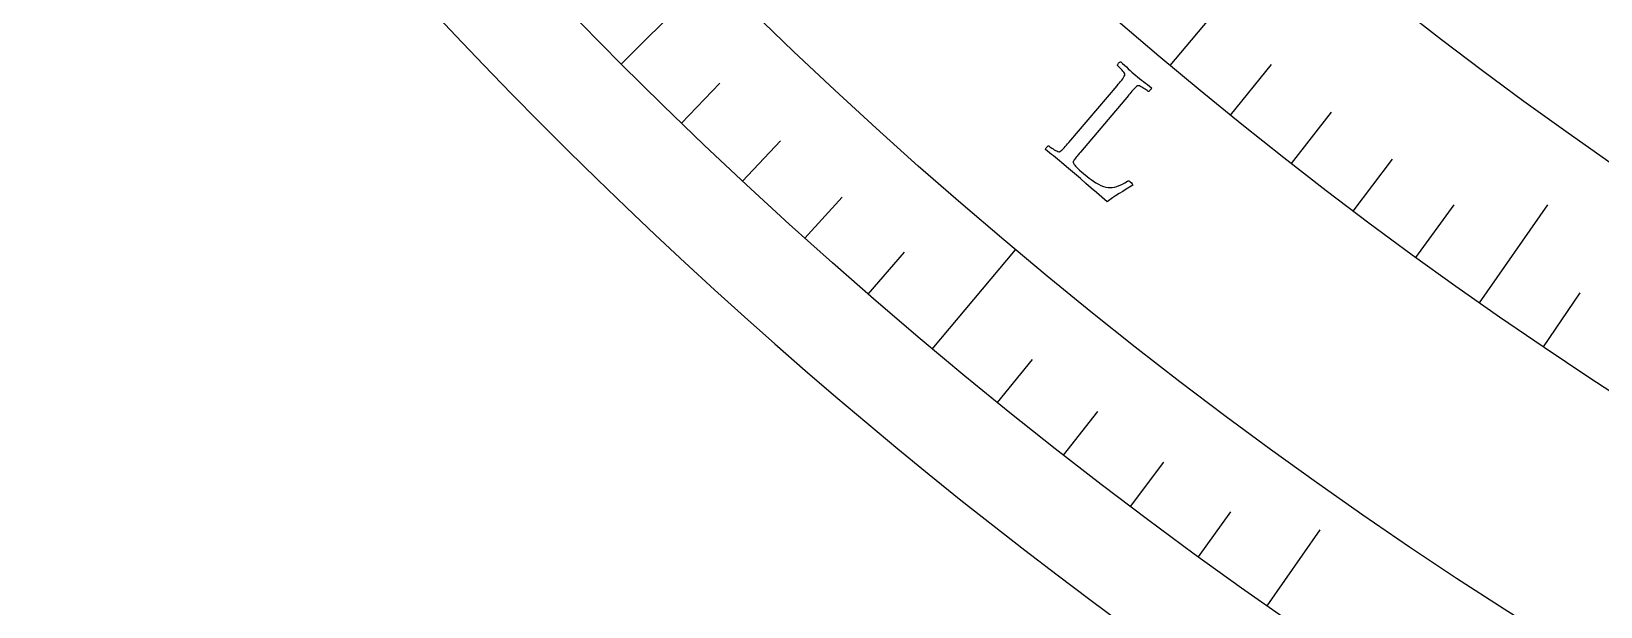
# Model space of a CAD drawing. Header units: millimetres. Extents: x -76 to 76, y -76 to 86.
# Drawn here: x -61.75 to -37.58, y -61.02 to -52.16 of the extents above; entities that cross this region are included whole.
import ezdxf

# ---------------------------------------------------------------- set-up
doc = ezdxf.new("R2010")
doc.units = ezdxf.units.MM
for name, color, linetype in [('CUT_OUTER', 1, 'Continuous'), ('ENGRAVE', 7, 'Continuous'), ('ENGRAVE_FINE', 8, 'Continuous'), ('TEXT', 5, 'Continuous')]:
    doc.layers.add(name, color=color, linetype=linetype)

msp = doc.modelspace()

# ---------------------------------------------------------------- linework, layer by layer
at = {"layer": 'CUT_OUTER'}
msp.add_arc((0.0001, -0.0001), 75.9999, 179.913117, 0.0001, dxfattribs=at)
at = {"layer": 'ENGRAVE'}
for points in [[(-44.2109, -52.6885), (-42.5988, -50.7673)], [(-52.6653, -52.6653), (-51.6577, -51.6577)], [(-39.4506, -56.3413), (-38.3957, -54.8347)], [(-47.8748, -57.055), (-46.5925, -55.5267)], [(-42.72, -61.0104), (-41.9026, -59.8432)]]:
    msp.add_lwpolyline(points, dxfattribs=at)
for radius in [74.48, 74.48, 72.485, 68.78, 68.78, 65.854, 60.42, 60.42, 57.228]:
    msp.add_circle((0, 0), radius, dxfattribs=at)
at = {"layer": 'ENGRAVE_FINE'}
for points in [[(-43.2847, -53.4521), (-42.6533, -52.6725)], [(-51.7382, -53.5764), (-51.1442, -52.9614)], [(-42.3452, -54.1994), (-41.7276, -53.4088)], [(-50.7952, -54.4712), (-50.2121, -53.8459)], [(-41.3928, -54.9302), (-40.7891, -54.129)], [(-49.8368, -55.3494), (-49.2647, -54.714)], [(-40.4279, -55.6442), (-39.8382, -54.8326)], [(-48.8633, -56.2108), (-48.3023, -55.5655)], [(-38.4613, -57.0212), (-37.9003, -56.1895)], [(-46.8718, -57.8818), (-46.3337, -57.2174)], [(-45.8545, -58.691), (-45.3281, -58.0173)], [(-44.8232, -59.4824), (-44.3086, -58.7995)], [(-43.7782, -60.2556), (-43.2757, -59.5639)]]:
    msp.add_lwpolyline(points, dxfattribs=at)
at = {"layer": 'TEXT'}
msp.add_lwpolyline([(-45.5927, -54.0226), (-45.5947, -54.025), (-45.5972, -54.0278), (-45.6, -54.0312), (-45.6034, -54.0352), (-45.6119, -54.0453), (-45.6217, -54.057), (-45.6328, -54.07), (-45.645, -54.0845), (-45.6574, -54.0995), (-45.669, -54.1141), (-45.6798, -54.1282), (-45.6898, -54.1419), (-45.698, -54.1543), (-45.7035, -54.1645), (-45.7062, -54.1725), (-45.7062, -54.1784), (-45.7006, -54.1944), (-45.6926, -54.21), (-45.6823, -54.2251), (-45.6695, -54.2398), (-45.6531, -54.2559), (-45.6321, -54.2753), (-45.6064, -54.298), (-45.5759, -54.3238), (-45.4594, -54.4214), (-45.4283, -54.4459), (-45.3943, -54.4699), (-45.3573, -54.4934), (-45.3175, -54.5164), (-45.2772, -54.5366), (-45.2388, -54.5518), (-45.2024, -54.5621), (-45.1679, -54.5673), (-45.1366, -54.5678), (-45.1038, -54.5651), (-45.0695, -54.5592), (-45.0337, -54.55), (-44.9959, -54.5367), (-44.9555, -54.5185), (-44.9125, -54.4952), (-44.867, -54.4668), (-44.859, -54.4641), (-44.8496, -54.4651), (-44.8389, -54.47), (-44.8268, -54.4786), (-44.81, -54.4938), (-44.7976, -54.5079), (-44.7897, -54.5211), (-44.7864, -54.5332), (-44.837, -54.5638), (-44.8893, -54.5951), (-44.9435, -54.6273), (-44.9995, -54.6601), (-45.0533, -54.6929), (-45.1014, -54.7247), (-45.1435, -54.7556), (-45.1797, -54.7855), (-45.2636, -54.7158), (-45.3467, -54.6456), (-45.429, -54.575), (-45.5104, -54.504), (-45.5943, -54.4307), (-45.6837, -54.3534), (-45.7788, -54.272), (-45.8795, -54.1865), (-45.9146, -54.1571), (-45.9482, -54.1296), (-45.9802, -54.1041), (-46.0108, -54.0805), (-46.0406, -54.0574), (-46.0707, -54.0335), (-46.1009, -54.0087), (-46.1313, -53.9831), (-46.1307, -53.9751), (-46.1275, -53.9665), (-46.1219, -53.9573), (-46.1137, -53.9476), (-46.1046, -53.9387), (-46.0961, -53.9319), (-46.0884, -53.9272), (-46.0813, -53.9247), (-46.0736, -53.931), (-46.0628, -53.9391), (-46.0491, -53.9491), (-46.0324, -53.961), (-46.0142, -53.9733), (-45.9958, -53.9846), (-45.9772, -53.9949), (-45.9585, -54.0042), (-45.9414, -54.0113), (-45.9275, -54.0152), (-45.9171, -54.0158), (-45.9099, -54.0131), (-45.8947, -54.0028), (-45.8789, -53.9899), (-45.8624, -53.9744), (-45.8453, -53.9562), (-45.8276, -53.9364), (-45.8094, -53.9156), (-45.7907, -53.8939), (-45.7714, -53.8713), (-45.03, -52.9988), (-45.0108, -52.976), (-44.9922, -52.9538), (-44.9744, -52.9322), (-44.9572, -52.911), (-44.9417, -52.8908), (-44.9287, -52.8718), (-44.9183, -52.8539), (-44.9105, -52.8373), (-44.9083, -52.829), (-44.9102, -52.8186), (-44.9162, -52.8061), (-44.9264, -52.7913), (-44.939, -52.7755), (-44.9523, -52.7598), (-44.9663, -52.7441), (-44.981, -52.7285), (-44.995, -52.7142), (-45.0068, -52.7025), (-45.0163, -52.6934), (-45.0235, -52.6868), (-45.0221, -52.6795), (-45.0186, -52.6712), (-45.0132, -52.6618), (-45.0057, -52.6514), (-44.9974, -52.6419), (-44.9893, -52.6348), (-44.9813, -52.6303), (-44.9736, -52.6284), (-44.9439, -52.6556), (-44.9146, -52.6828), (-44.8856, -52.7099), (-44.857, -52.7368), (-44.8285, -52.7634), (-44.7999, -52.7894), (-44.7712, -52.8147), (-44.7424, -52.8394), (-44.7126, -52.8643), (-44.6828, -52.8885), (-44.6531, -52.9119), (-44.6234, -52.9346), (-44.5934, -52.9573), (-44.5629, -52.9806), (-44.5319, -53.0045), (-44.5003, -53.0292), (-44.5009, -53.0371), (-44.504, -53.0457), (-44.5097, -53.0549), (-44.5178, -53.0647), (-44.5268, -53.0737), (-44.5351, -53.0806), (-44.5427, -53.0854), (-44.5497, -53.0881), (-44.5574, -53.082), (-44.5679, -53.0741), (-44.5814, -53.0645), (-44.5978, -53.053), (-44.6156, -53.0411), (-44.6332, -53.03), (-44.6506, -53.0198), (-44.6678, -53.0103), (-44.6836, -53.003), (-44.6971, -52.999), (-44.7081, -52.9985), (-44.7167, -53.0014), (-44.729, -53.0103), (-44.742, -53.0213), (-44.7556, -53.0345), (-44.77, -53.0498), (-44.7849, -53.0666), (-44.8004, -53.0843), (-44.8165, -53.1029), (-44.833, -53.1224), (-44.8357, -53.1255), (-44.8383, -53.1287), (-44.841, -53.1318), (-44.8436, -53.135), (-44.8463, -53.1381), (-44.8489, -53.1413), (-44.8516, -53.1444), (-44.8543, -53.1476)], close=True, dxfattribs=at)

doc.saveas('drawing.dxf')
